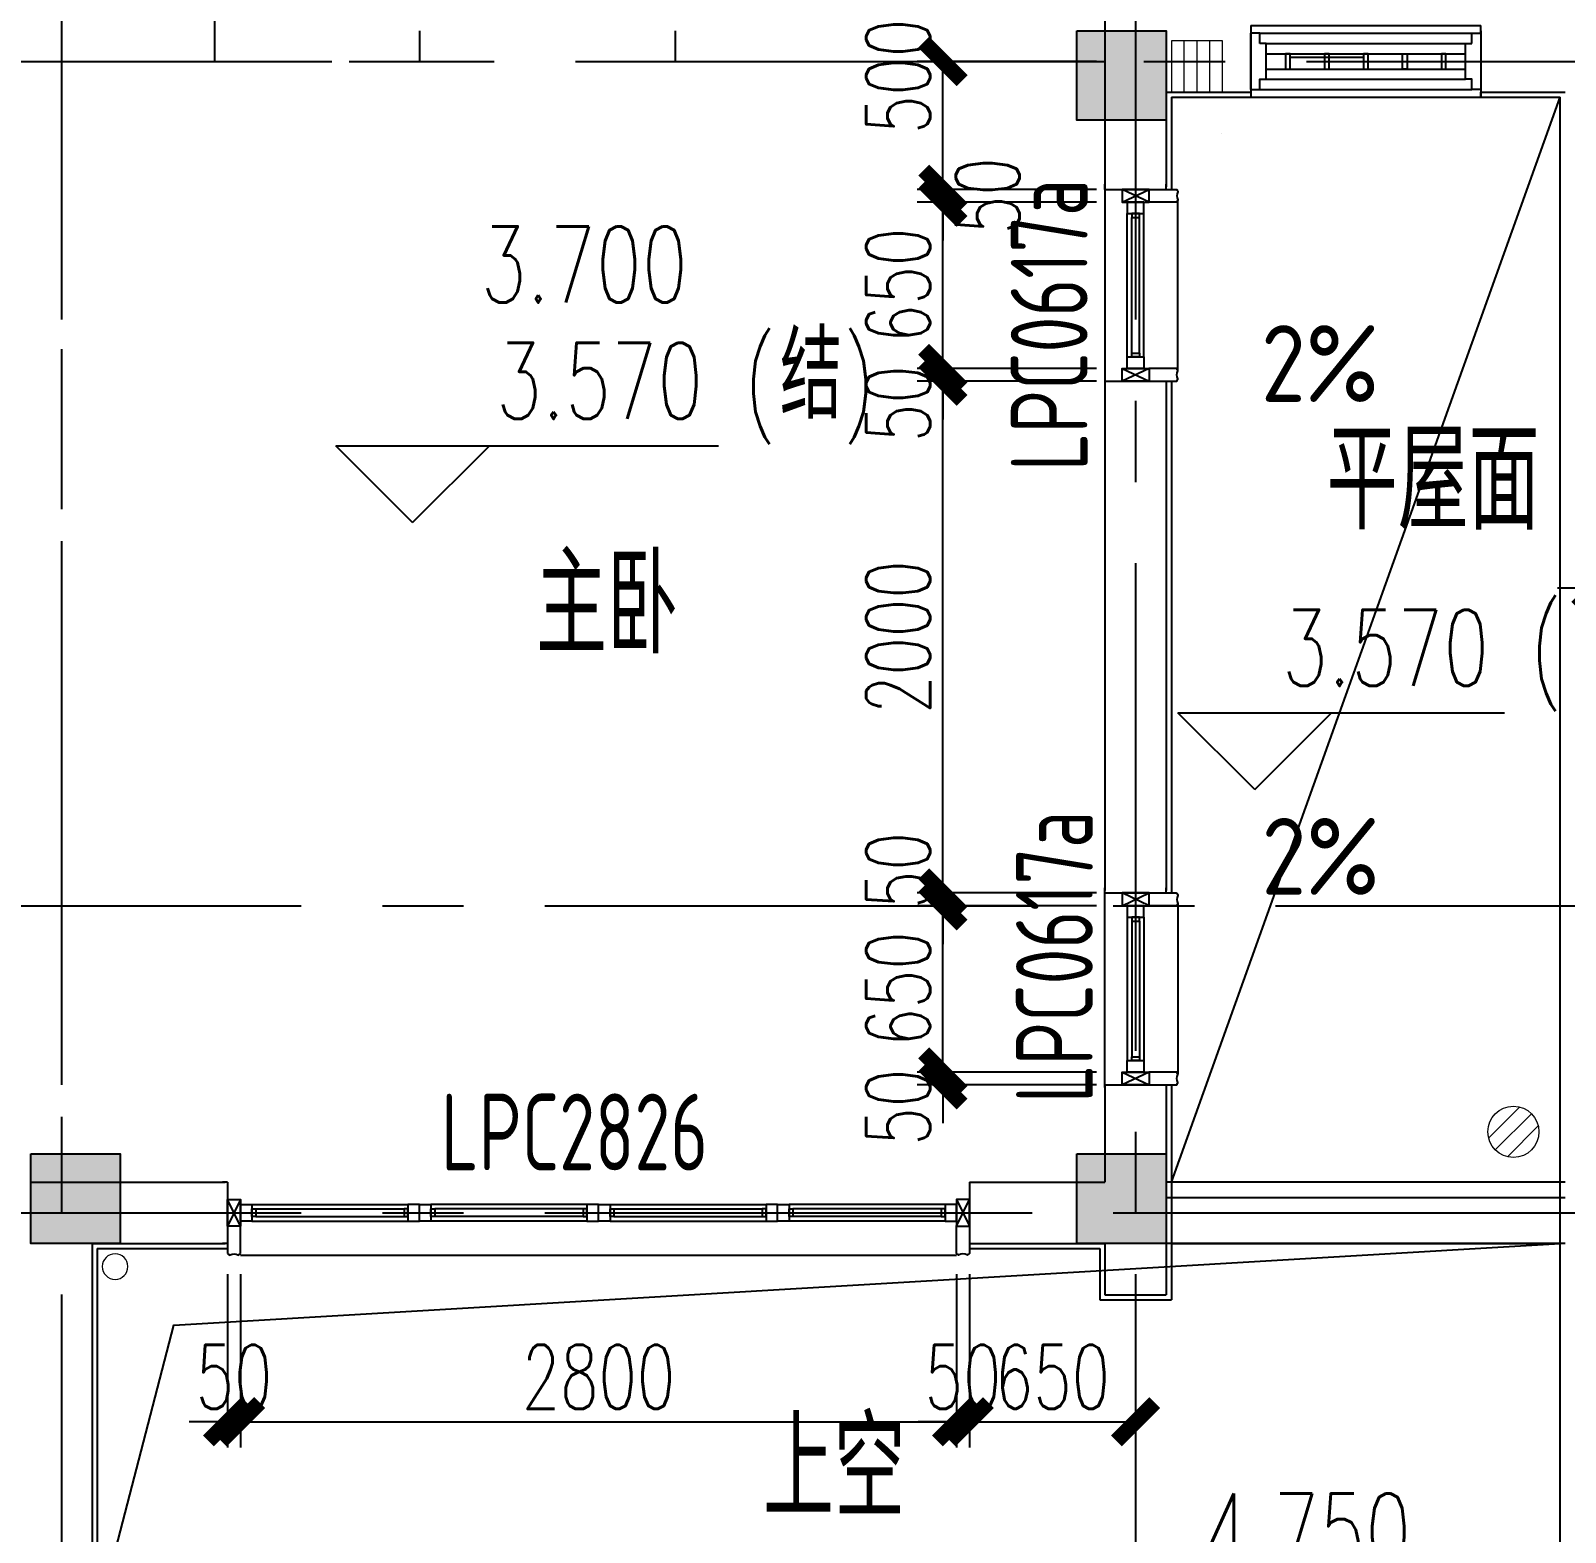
# Model space of a CAD drawing. Extents: x 296441 to 853063, y 459050 to 1117990.
# Drawn here: x 652378 to 658378, y 650121 to 655990 of the extents above; entities that cross this region are included whole.
import ezdxf

# ---------------------------------------------------------------- set-up
doc = ezdxf.new("R2010")
doc.units = 0
doc.header["$LTSCALE"] = 1000
for name, pattern in [('14-GRID$0$CENTER2', [28.575, 19.05, -3.175, 3.175, -3.175]), ('DZ-3-PLAN-FL01$0$DASHED2', [0.375, 0.25, -0.125]), ('E2-E3-FL02$0$E1-FL02$0$$5$CENTER2', [28.575, 19.05, -3.175, 3.175, -3.175])]:
    doc.linetypes.add(name, pattern=pattern)
for name, color, linetype in [('0-COL-H1', 170, 'Continuous'), ('14-GRID$0$G-GRID', 9, '14-GRID$0$CENTER2'), ('D-TEXT-FL01-mi$0$A-WIND-IDEN', 33, 'Continuous'), ('DIM_ELEV', 3, 'Continuous'), ('DIM_SYMB', 3, 'Continuous'), ('DZ-3-PLAN-FL01$0$A-WALL', 1, 'Continuous'), ('DZ-TEXT-FL01$0$A-ROOM-IDEN', 4, 'Continuous'), ('E-TEXT-BS01-MI-14$0$A-WIND-IDEN', 33, 'Continuous'), ('E1-BM01$0$A-HRAL', 5, 'Continuous'), ('E1-BM01$0$A-OVLK', 140, 'Continuous'), ('E1-FL02$0$A-OVLK', 140, 'Continuous'), ('E1-FL02$0$A-WALL-FNSH', 6, 'Continuous'), ('E2-E3-FL02$0$E1-FL02$0$A-FLOR', 23, 'Continuous'), ('E2-E3-FL02$0$E1-FL02$0$A-HOLE', 211, 'Continuous'), ('E2-E3-FL02$0$E1-FL02$0$A-OVLK', 140, 'Continuous'), ('E2-E3-FL02$0$E1-FL02$0$A-SECT-WIND', 155, 'Continuous'), ('E2-E3-FL02$0$E1-FL02$0$A-SECT-WOOD', 17, 'Continuous'), ('E2-E3-FL02$0$E1-FL02$0$A-WALL', 1, 'Continuous'), ('E2-E3-FL02$0$E1-FL02$0$A-WALL-FNSH', 6, 'Continuous'), ('E2-E3-FL02$0$E1-FL02$0$G-GRID', 9, 'E2-E3-FL02$0$E1-FL02$0$$5$CENTER2'), ('E2-E3-FL02$0$E1-FL02$0$G-XREF', 2, 'Continuous'), ('E2-E3-FL02$0$huachuang-900$0$A-ELEV-XTHIN', 5, 'Continuous'), ('E2-E3-FL02$0$huachuang-900$0$A-ELEV-XTHN-GRAY', 157, 'Continuous'), ('E2-E3-FL02$0$huachuang-900$0$A-SECT-STONE', 42, 'Continuous'), ('E2-E3-FL02$0$huachuang-900$0$A-WIND', 4, 'Continuous'), ('E2-E3-FL02$0$huachuang-900$0$CT-01-CE$0$A-ELEV-MEDM', 4, 'Continuous'), ('E2-E3-FL02$0$menchuangtao1$0$A-DETL-STONE', 42, 'Continuous'), ('E2-E3-FL02$0$menchuangtao1$0$A-WALL', 1, 'Continuous'), ('E2-E3-FL02$0$menchuangtao1$0$A_CUR_FRAME', 112, 'Continuous'), ('PUB_TEXT', 7, 'Continuous'), ('ZT1_Dim---标注---PM、LM、DY、JD', 252, 'Continuous')]:
    doc.layers.add(name, color=color, linetype=linetype)
doc.layers.add('E1-FL02$0$P-SEWG-EQPM', color=4, linetype='Continuous', lineweight=0)
doc.layers.add('E2-E3-FL02$0$E1-FL02$0$P-SEWG-EQPM', color=4, linetype='Continuous', lineweight=0)
doc.styles.add('_TCH_DIM', font='SIMPLEX', dxfattribs={"bigfont": 'GBCBIG'})
doc.styles.add('E1-FL02$0$hz', font='simplex', dxfattribs={"width": 0.7, "bigfont": 'hztxt'})
doc.styles.add('E2-E3-FL02$0$E1-FL02$0$hz', font='simplex', dxfattribs={"width": 0.7, "bigfont": 'hztxt'})
doc.styles.get("Standard").update_dxf_attribs({"font": 'gbenor.shx', "bigfont": 'gbcbig.shx'})
doc.styles.add('ZT-DIMSTYLE', font='ROMANS.shx', dxfattribs={"width": 0.7, "bigfont": 'CHINESE.shx'})
doc.dimstyles.new('ZT-DIM100', dxfattribs={"dimscale": 100, "dimtxt": 2.5, "dimasz": 1.5, "dimexe": 1, "dimexo": 1, "dimgap": 0.5, "dimtad": 1, "dimdec": 0, "dimdsep": 46, "dimtxsty": 'ZT-DIMSTYLE', "dimblk": 'ARCHTICK', "dimcen": 2.5, "dimclrd": 175, "dimclre": 175, "dimclrt": 7, "dimazin": 2, "dimtfac": 1, "dimtix": 1, "dimtmove": 2, "dimatfit": 3, "dimfxl": 0, "dimarcsym": 0})

# ---------------------------------------------------------------- blocks, each defined once
blk = doc.blocks.new('yyyyij')
at = {"layer": 'DIM_ELEV'}
for p, q in [((753866.4, 151321.1), (753566.4, 151621.1)), ((753566.4, 151621.1), (755062.4, 151621.1)), ((753866.4, 151321.1), (754166.4, 151621.1)), ((757158.5, 150277.6), (756858.5, 150577.6)), ((756858.5, 150577.6), (758135.5, 150577.6)), ((757158.5, 150277.6), (757458.5, 150577.6))]:
    blk.add_line(p, q, dxfattribs=at)
at = {"layer": 'DIM_SYMB'}
for points in [[(757336.4, 152174.4, 0, 0, 0), (757154.2, 152570.4, 80, 0, 0), (757028.7, 152842.9, 0, 0, 0)], [(757426.5, 149791.7, 0, 0, 0), (757723.5, 149348.7, 80, 0, 0), (757890.6, 149099.5, 0, 0, 0)]]:
    blk.add_lwpolyline(points, format="xyseb", dxfattribs=at)
at = {"layer": 'DZ-TEXT-FL01$0$A-ROOM-IDEN'}
for s, p in [('平屋面', (757439.6, 151293.7)), ('主卧', (754348.1, 150806.8)), ('上空', (755236.1, 147433.4))]:
    blk.add_text(s, height=385.82, dxfattribs=at).set_placement(p)
at = {"layer": 'E-TEXT-BS01-MI-14$0$A-WIND-IDEN', "color": 2, "width": 0.8}
for p in [(756505, 151523.3), (756525.5, 149053.3)]:
    blk.add_text('LPC0617a', height=300, rotation=90, dxfattribs=at).set_placement(p)
blk.add_text('LPC2826', height=300, dxfattribs=at).set_placement((753976.9, 148789))
at = {"layer": 'PUB_TEXT', "style": '_TCH_DIM', "width": 0.705882}
for s, p in [('3.700', (754132.4, 152181.1)), ('(', (755162.4, 151726.1)), (')', (755548.1, 151726.1)), ('3.570', (754192.4, 151726.1)), ('(', (758235.5, 150682.6)), ('3.570', (757265.5, 150682.6)), ('4.750', (756960.6, 147228.4))]:
    blk.add_text(s, height=297.5, dxfattribs=at).set_placement(p)
at = {"layer": 'PUB_TEXT', "style": '_TCH_DIM'}
blk.add_text('结', height=337.6, dxfattribs=at).set_placement((755302.4, 151726.1))
at = {"layer": 'PUB_TEXT'}
for p in [(757183.4, 151792.6), (757185.7, 149866.5)]:
    blk.add_text('2%', height=300, dxfattribs=at).set_placement(p)
blk = doc.blocks.new('EWRV')
at = {"layer": 'E1-FL02$0$A-WALL-FNSH'}
blk.add_line((1752641.8, 615153.7), (1752641.8, 624753.7), dxfattribs=at)
blk = doc.blocks.new('E2-E3-FL02$0$huachuang-900')
at = {"layer": 'E2-E3-FL02$0$huachuang-900$0$A-ELEV-XTHIN'}
for p, q in [((-110, 865), (-110, 35)), ((110, 865), (110, 35)), ((-70, 840), (-70, 60)), ((70, 840), (70, 60))]:
    blk.add_line(p, q, dxfattribs=at)
at = {"layer": 'E2-E3-FL02$0$huachuang-900$0$A-ELEV-XTHN-GRAY'}
blk.add_line((15.1, 459), (15.1, 745.5), dxfattribs=at)
at = {"layer": 'E2-E3-FL02$0$huachuang-900$0$A-SECT-STONE'}
blk.add_line((-110, 900), (110, 900), dxfattribs=at)
for points in [[(70, 865), (110, 865), (110, 900), (-110, 900), (-110, 865), (-70, 865), (-70, 840), (-30, 840), (-30, 840), (-5.8, 840), (5, 840), (5.8, 840), (30, 840), (30, 840), (70, 840)], [(30, 763.5), (-30, 763.5), (-30, 763.5), (-30, 745.5), (-30, 745.5), (30, 745.5)], [(30, 611.2), (-30, 611.2), (-30, 611.2), (-30, 593.2), (-30, 593.2), (30, 593.2)], [(30, 459), (-30, 459), (-30, 459), (-30, 441), (-30, 441), (30, 441)], [(30, 288.8), (-30, 288.8), (-30, 288.8), (-30, 306.8), (-30, 306.8), (30, 306.8)], [(30, 154.5), (-30, 154.5), (-30, 154.5), (-30, 136.5), (-30, 136.5), (30, 136.5)], [(70, 35), (110, 35), (110, 0), (-110, 0), (-110, 35), (-70, 35), (-70, 60), (-30, 60), (-30, 60), (-5.8, 60), (5.8, 60), (5.8, 60), (30, 60), (30, 60), (70, 60)]]:
    blk.add_lwpolyline(points, close=True, dxfattribs=at)
at = {"layer": 'E2-E3-FL02$0$huachuang-900$0$A-WIND'}
for p, q in [((-30, 840), (-30, 60)), ((30, 840), (30, 60))]:
    blk.add_line(p, q, dxfattribs=at)
at = {"layer": 'E2-E3-FL02$0$huachuang-900$0$CT-01-CE$0$A-ELEV-MEDM'}
for p, q in [((-140, 900), (-140, 0)), ((-110, 900), (-140, 900)), ((140, 900), (110, 900)), ((140, 900), (140, 0)), ((-110, 0), (-140, 0)), ((110, 0), (140, 0))]:
    blk.add_line(p, q, dxfattribs=at)
blk = doc.blocks.new('E2-E3-FL02$0$menchuangtao1')
at = {"layer": 'E2-E3-FL02$0$menchuangtao1$0$A-DETL-STONE'}
blk.add_lwpolyline([(-10, -52.5), (-10, -159.2, -0.471625), (-15, -162.1, -0.528396), (-19.5, -164.7, 0.241692), (-50.5, -164.7, -0.528396), (-55, -162.1, -0.471625), (-60, -159.2), (-60, -52.5)], format="xyb", close=True, dxfattribs=at)
at = {"layer": 'E2-E3-FL02$0$menchuangtao1$0$A-WALL'}
for p, q in [((-10, 120), (-10, -120)), ((-10, 120), (10, 120)), ((-10, -120), (10, -120))]:
    blk.add_line(p, q, dxfattribs=at)
at = {"layer": 'E2-E3-FL02$0$menchuangtao1$0$A_CUR_FRAME'}
for p, q in [((-60, -52.5), (-10, 52.5)), ((-60, 52.5), (-10, -52.5))]:
    blk.add_line(p, q, dxfattribs=at)
blk.add_lwpolyline([(-10, -52.5), (-10, 52.5), (-60, 52.5), (-60, -52.5)], close=True, dxfattribs=at)
blk = doc.blocks.new('*U157')
at = {"layer": 'E2-E3-FL02$0$E1-FL02$0$A-SECT-WIND'}
for p, q in [((45, 32.5), (655, 32.5)), ((60, 15), (640, 15)), ((45, -32.5), (655, -32.5)), ((60, -15), (640, -15))]:
    blk.add_line(p, q, dxfattribs=at)
at = {"layer": 'E2-E3-FL02$0$E1-FL02$0$A-SECT-WOOD'}
for points in [[(0, 32.5), (45, 32.5), (45, -32.5), (0, -32.5)], [(60, 15), (60, -15), (45, -15), (45, 15)], [(640, 15), (640, -15), (655, -15), (655, 15)], [(700, 32.5), (655, 32.5), (655, -32.5), (700, -32.5)]]:
    blk.add_lwpolyline(points, close=True, dxfattribs=at)
blk = doc.blocks.new('*U155')
at = {"layer": 'E2-E3-FL02$0$E1-FL02$0$A-SECT-WIND'}
for p, q in [((45, 32.5), (605, 32.5)), ((60, 15), (590, 15)), ((45, -32.5), (605, -32.5)), ((60, -15), (590, -15))]:
    blk.add_line(p, q, dxfattribs=at)
at = {"layer": 'E2-E3-FL02$0$E1-FL02$0$A-SECT-WOOD'}
for points in [[(0, 32.5), (45, 32.5), (45, -32.5), (0, -32.5)], [(60, 15), (60, -15), (45, -15), (45, 15)], [(590, 15), (590, -15), (605, -15), (605, 15)], [(650, 32.5), (605, 32.5), (605, -32.5), (650, -32.5)]]:
    blk.add_lwpolyline(points, close=True, dxfattribs=at)
blk = doc.blocks.new('E2-E3-FL02$0$E1-FL02$0$$PS002_0')
at = {"color": 0}
for p, q in [((-0.25, -0.5), (-0.25, 0.5)), ((0, -0.5), (0, 0.5)), ((0.25, -0.5), (0.25, 0.5))]:
    blk.add_line(p, q, dxfattribs=at)
blk.add_lwpolyline([(-0.5, -0.5), (0.5, -0.5), (0.5, 0.5), (-0.5, 0.5)], close=True, dxfattribs=at)
at = {"color": 0, "style": 'E2-E3-FL02$0$E1-FL02$0$hz', "width": 0.7, "flags": 1}
for tag, p in [('UNIT', (0, 0)), ('SPEC', (0, -0.002)), ('WHAT', (0, -0.003))]:
    blk.add_attdef(tag, p, '', height=0.001, dxfattribs=at)
blk = doc.blocks.new('E1-FL02$0$$PS001_0')
for p, q in [((-0.485, -0.123), (0.123, 0.485)), ((-0.354, -0.354), (0.354, 0.354)), ((-0.118, -0.486), (0.486, 0.118))]:
    blk.add_line(p, q)
blk.add_circle((0, 0), 0.5)
at = {"style": 'E1-FL02$0$hz', "width": 0.7, "flags": 1}
for tag, p in [('UNIT', (0, 0)), ('SPEC', (0, -0.002)), ('WHAT', (0, -0.003))]:
    blk.add_attdef(tag, p, '', height=0.001, dxfattribs=at)
blk = doc.blocks.new('FF12')
at = {"layer": 'DIM_SYMB', "color": 8}
blk.add_lwpolyline([(665506.2, 98345.5), (663986.2, 102585.5)], dxfattribs=at)
at = {"layer": 'DZ-3-PLAN-FL01$0$A-WALL', "color": 33, "linetype": 'DZ-3-PLAN-FL01$0$DASHED2'}
for p, q in [((667446.2, 102845.5), (667446.2, 102725.5)), ((668446.2, 102845.5), (668446.2, 102725.5)), ((667446.2, 102725.5), (665766.2, 102725.5)), ((669846.2, 102725.5), (668446.2, 102725.5)), ((669846.2, 102725.5), (669846.2, 98345.5))]:
    blk.add_line(p, q, dxfattribs=at)
at = {"layer": 'E1-BM01$0$A-HRAL'}
for points in [[(665526.2, 98285.5), (663966.2, 98285.5)], [(665526.2, 98225.5), (663966.2, 98225.5)]]:
    blk.add_lwpolyline(points, dxfattribs=at)
at = {"layer": 'E1-BM01$0$A-OVLK'}
for points in [[(663966.2, 98345.5), (665526.2, 98345.5)], [(663966.2, 98105.5), (665526.2, 98105.5)]]:
    blk.add_lwpolyline(points, dxfattribs=at)
at = {"layer": 'E1-FL02$0$A-OVLK'}
blk.add_line((665506.2, 98105.5), (663986.2, 98105.5), dxfattribs=at)
at = {"layer": 'E2-E3-FL02$0$E1-FL02$0$A-FLOR'}
blk.add_line((669146.2, 98060.5), (666346.2, 98060.5), dxfattribs=at)
at = {"layer": 'E2-E3-FL02$0$E1-FL02$0$A-HOLE'}
blk.add_lwpolyline([(669706.2, 96630.5), (669406.2, 97786.5), (663986.2, 98105.5)], dxfattribs=at)
at = {"layer": 'E2-E3-FL02$0$E1-FL02$0$A-OVLK'}
for p, q in [((665481.2, 101517.4), (665481.2, 102183.6)), ((665766.2, 102235.5), (665766.2, 101465.5)), ((665766.2, 98715.5), (665766.2, 99485.5)), ((665481.2, 99433.6), (665481.2, 98767.4)), ((665506.2, 98105.5), (663986.2, 98105.5))]:
    blk.add_line(p, q, dxfattribs=at)
at = {"layer": 'E2-E3-FL02$0$E1-FL02$0$A-WALL'}
for p, q in [((665766.2, 103465.5), (665766.2, 102235.5)), ((665766.2, 103235.5), (665766.2, 102235.5)), ((664296.2, 102845.5), (664296.2, 102605.5)), ((665196.2, 102845.5), (665196.2, 102605.5)), ((664296.2, 102605.5), (663966.2, 102605.5)), ((665526.2, 102605.5), (665196.2, 102605.5)), ((665526.2, 102605.5), (665526.2, 102235.5)), ((665526.2, 101465.5), (665526.2, 99485.5)), ((665766.2, 101465.5), (665766.2, 99485.5)), ((665526.2, 98715.5), (665526.2, 97905.5)), ((665766.2, 98715.5), (665766.2, 98345.5)), ((666286.2, 98345.5), (665766.2, 98345.5)), ((669966.2, 98345.5), (669206.2, 98345.5)), ((665766.2, 98105.5), (665766.2, 97905.5)), ((666286.2, 98105.5), (665766.2, 98105.5)), ((669726.2, 98105.5), (669206.2, 98105.5)), ((669726.2, 98105.5), (669726.2, 95105.5)), ((665766.2, 97905.5), (665526.2, 97905.5))]:
    blk.add_line(p, q, dxfattribs=at)
at = {"layer": 'E2-E3-FL02$0$E1-FL02$0$A-WALL-FNSH'}
for p, q in [((664296.2, 102585.5), (664296.2, 102605.5)), ((665196.2, 102605.5), (665196.2, 102585.5)), ((664296.2, 102585.5), (663986.2, 102585.5)), ((665506.2, 102585.5), (665196.2, 102585.5)), ((665506.2, 102585.5), (665506.2, 102225.5)), ((665506.2, 101475.5), (665506.2, 99475.5)), ((665506.2, 98725.5), (665506.2, 97885.5)), ((665786.2, 98085.5), (665786.2, 97885.5)), ((666296.2, 98085.5), (665786.2, 98085.5)), ((669706.2, 98085.5), (669196.2, 98085.5)), ((669706.2, 98085.5), (669706.2, 95085.5)), ((665786.2, 97885.5), (665506.2, 97885.5))]:
    blk.add_line(p, q, dxfattribs=at)
at = {"layer": 'E2-E3-FL02$0$E1-FL02$0$G-GRID'}
blk.add_line((669246.2, 102725.5), (669246.2, 106925.5), dxfattribs=at)
at = {"layer": 'E2-E3-FL02$0$E1-FL02$0$P-SEWG-EQPM'}
blk.add_circle((669636.2, 98015.5), 50, dxfattribs=at)
at = {"rotation": 270}
blk.add_blockref('*U155', (665646.2, 99425.5), dxfattribs=at)
for p in [(666346.2, 98225.5), (667746.2, 98225.5)]:
    blk.add_blockref('*U157', p)
at = {"extrusion": (0, 0, -1), "zscale": -1}
for p in [(-667746.2, 98225.5), (-669146.2, 98225.5)]:
    blk.add_blockref('*U157', p, dxfattribs=at)
at = {"layer": 'E1-FL02$0$P-SEWG-EQPM', "xscale": -200, "yscale": 200, "zscale": 200}
blk.add_blockref('E1-FL02$0$$PS001_0', (664169.2, 98542.1), dxfattribs=at)
at = {"layer": 'E2-E3-FL02$0$E1-FL02$0$G-XREF', "extrusion": (0, 0, -1), "zscale": -1, "rotation": 90}
for name, p in [('E2-E3-FL02$0$huachuang-900', (-664296.2, 102725.5)), ('E2-E3-FL02$0$menchuangtao1', (-665646.2, 102235.5)), ('*U155', (-665646.2, 101525.5)), ('E2-E3-FL02$0$menchuangtao1', (-665646.2, 99485.5))]:
    blk.add_blockref(name, p, dxfattribs=at)
at = {"layer": 'E2-E3-FL02$0$E1-FL02$0$G-XREF', "rotation": 270}
for p in [(665646.2, 101465.5), (665646.2, 98715.5)]:
    blk.add_blockref('E2-E3-FL02$0$menchuangtao1', p, dxfattribs=at)
at = {"layer": 'E2-E3-FL02$0$E1-FL02$0$G-XREF', "extrusion": (0, 0, -1), "zscale": -1}
blk.add_blockref('E2-E3-FL02$0$menchuangtao1', (-666286.2, 98225.5), dxfattribs=at)
at = {"layer": 'E2-E3-FL02$0$E1-FL02$0$G-XREF'}
blk.add_blockref('E2-E3-FL02$0$menchuangtao1', (669206.2, 98225.5), dxfattribs=at)
at = {"layer": 'E2-E3-FL02$0$E1-FL02$0$P-SEWG-EQPM', "extrusion": (0, 0, -1), "xscale": 200, "yscale": 200, "zscale": -200}
blk.add_blockref('E2-E3-FL02$0$E1-FL02$0$$PS002_0', (-665406.2, 102705.5), dxfattribs=at)
blk = doc.blocks.new('_ArchTick')
at = {"color": 0, "linetype": 'ByBlock', "const_width": 0.4}
blk.add_lwpolyline([(-0.5, -0.5), (0.5, 0.5)], dxfattribs=at)
blk = doc.blocks.new('*D1078')
at = {"layer": 'Defpoints', "color": 0, "ltscale": 1000, "transparency": 16777216}
for p in [(656048.5, 651229.5), (656698.5, 651229.5), (656698.5, 650552.9)]:
    blk.add_point(p, dxfattribs=at)
at = {"layer": 'ZT1_Dim---标注---PM、LM、DY、JD', "color": 175, "linetype": 'ByBlock', "lineweight": -2, "ltscale": 1000, "transparency": 16777216}
for p, q in [((656048.5, 651129.5), (656048.5, 650452.9)), ((656698.5, 651129.5), (656698.5, 650452.9)), ((656048.5, 650552.9), (656698.5, 650552.9))]:
    blk.add_line(p, q, dxfattribs=at)
at = {"layer": 'ZT1_Dim---标注---PM、LM、DY、JD', "color": 175, "lineweight": -2, "ltscale": 1000, "transparency": 16777216, "xscale": 150, "yscale": 150, "zscale": 150, "rotation": 180}
blk.add_blockref('_ArchTick', (656048.5, 650552.9), dxfattribs=at)
at = {"layer": 'ZT1_Dim---标注---PM、LM、DY、JD', "color": 175, "lineweight": -2, "ltscale": 1000, "transparency": 16777216, "xscale": 150, "yscale": 150, "zscale": 150}
blk.add_blockref('_ArchTick', (656698.5, 650552.9), dxfattribs=at)
at = {"layer": 'ZT1_Dim---标注---PM、LM、DY、JD', "color": 7, "ltscale": 1000, "transparency": 16777216, "insert": (656373.5, 650727.9), "char_height": 250, "attachment_point": 5, "style": 'ZT-DIMSTYLE'}
blk.add_mtext('650', dxfattribs=at)
blk = doc.blocks.new('*D1079')
at = {"layer": 'Defpoints', "color": 0, "ltscale": 1000, "transparency": 16777216}
for p in [(655998.5, 651229.5), (656048.5, 651229.5), (656048.5, 650552.9)]:
    blk.add_point(p, dxfattribs=at)
at = {"layer": 'ZT1_Dim---标注---PM、LM、DY、JD', "color": 175, "linetype": 'ByBlock', "lineweight": -2, "ltscale": 1000, "transparency": 16777216}
for p, q in [((655998.5, 651129.5), (655998.5, 650452.9)), ((656048.5, 651129.5), (656048.5, 650452.9)), ((655998.5, 650552.9), (655848.5, 650552.9)), ((655998.5, 650552.9), (656048.5, 650552.9)), ((656048.5, 650552.9), (656198.5, 650552.9))]:
    blk.add_line(p, q, dxfattribs=at)
at = {"layer": 'ZT1_Dim---标注---PM、LM、DY、JD', "color": 175, "lineweight": -2, "ltscale": 1000, "transparency": 16777216, "xscale": 150, "yscale": 150, "zscale": 150}
blk.add_blockref('_ArchTick', (655998.5, 650552.9), dxfattribs=at)
at = {"layer": 'ZT1_Dim---标注---PM、LM、DY、JD', "color": 175, "lineweight": -2, "ltscale": 1000, "transparency": 16777216, "xscale": 150, "yscale": 150, "zscale": 150, "rotation": 180}
blk.add_blockref('_ArchTick', (656048.5, 650552.9), dxfattribs=at)
at = {"layer": 'ZT1_Dim---标注---PM、LM、DY、JD', "color": 7, "ltscale": 1000, "transparency": 16777216, "insert": (656023.5, 650727.9), "char_height": 250, "attachment_point": 5, "style": 'ZT-DIMSTYLE'}
blk.add_mtext('50', dxfattribs=at)
blk = doc.blocks.new('*D1076')
at = {"layer": 'Defpoints', "color": 0, "ltscale": 1000, "transparency": 16777216}
for p in [(653198.5, 651229.5), (655998.5, 651229.5), (655998.5, 650552.9)]:
    blk.add_point(p, dxfattribs=at)
at = {"layer": 'ZT1_Dim---标注---PM、LM、DY、JD', "color": 175, "linetype": 'ByBlock', "lineweight": -2, "ltscale": 1000, "transparency": 16777216}
for p, q in [((653198.5, 651129.5), (653198.5, 650452.9)), ((655998.5, 651129.5), (655998.5, 650452.9)), ((653198.5, 650552.9), (655998.5, 650552.9))]:
    blk.add_line(p, q, dxfattribs=at)
at = {"layer": 'ZT1_Dim---标注---PM、LM、DY、JD', "color": 175, "lineweight": -2, "ltscale": 1000, "transparency": 16777216, "xscale": 150, "yscale": 150, "zscale": 150, "rotation": 180}
blk.add_blockref('_ArchTick', (653198.5, 650552.9), dxfattribs=at)
at = {"layer": 'ZT1_Dim---标注---PM、LM、DY、JD', "color": 175, "lineweight": -2, "ltscale": 1000, "transparency": 16777216, "xscale": 150, "yscale": 150, "zscale": 150}
blk.add_blockref('_ArchTick', (655998.5, 650552.9), dxfattribs=at)
at = {"layer": 'ZT1_Dim---标注---PM、LM、DY、JD', "color": 7, "ltscale": 1000, "transparency": 16777216, "insert": (654598.5, 650727.9), "char_height": 250, "attachment_point": 5, "style": 'ZT-DIMSTYLE'}
blk.add_mtext('2800', dxfattribs=at)
blk = doc.blocks.new('*D1077')
at = {"layer": 'Defpoints', "color": 0, "ltscale": 1000, "transparency": 16777216}
for p in [(653148.5, 651229.5), (653198.5, 651229.5), (653198.5, 650552.9)]:
    blk.add_point(p, dxfattribs=at)
at = {"layer": 'ZT1_Dim---标注---PM、LM、DY、JD', "color": 175, "linetype": 'ByBlock', "lineweight": -2, "ltscale": 1000, "transparency": 16777216}
for p, q in [((653148.5, 651129.5), (653148.5, 650452.9)), ((653198.5, 651129.5), (653198.5, 650452.9)), ((653148.5, 650552.9), (652998.5, 650552.9)), ((653148.5, 650552.9), (653198.5, 650552.9)), ((653198.5, 650552.9), (653348.5, 650552.9))]:
    blk.add_line(p, q, dxfattribs=at)
at = {"layer": 'ZT1_Dim---标注---PM、LM、DY、JD', "color": 175, "lineweight": -2, "ltscale": 1000, "transparency": 16777216, "xscale": 150, "yscale": 150, "zscale": 150}
blk.add_blockref('_ArchTick', (653148.5, 650552.9), dxfattribs=at)
at = {"layer": 'ZT1_Dim---标注---PM、LM、DY、JD', "color": 175, "lineweight": -2, "ltscale": 1000, "transparency": 16777216, "xscale": 150, "yscale": 150, "zscale": 150, "rotation": 180}
blk.add_blockref('_ArchTick', (653198.5, 650552.9), dxfattribs=at)
at = {"layer": 'ZT1_Dim---标注---PM、LM、DY、JD', "color": 7, "ltscale": 1000, "transparency": 16777216, "insert": (653173.5, 650727.9), "char_height": 250, "attachment_point": 5, "style": 'ZT-DIMSTYLE'}
blk.add_mtext('50', dxfattribs=at)
blk = doc.blocks.new('*D1099')
at = {"layer": 'Defpoints', "color": 0, "ltscale": 1000, "transparency": 16777216}
for p in [(655945, 655869.5), (656646, 655869.5), (656646, 655369.5)]:
    blk.add_point(p, dxfattribs=at)
at = {"layer": 'ZT1_Dim---标注---PM、LM、DY、JD', "color": 175, "linetype": 'ByBlock', "lineweight": -2, "ltscale": 1000, "transparency": 16777216}
for p, q in [((656546, 655869.5), (655845, 655869.5)), ((655945, 655369.5), (655945, 655869.5)), ((656546, 655369.5), (655845, 655369.5))]:
    blk.add_line(p, q, dxfattribs=at)
at = {"layer": 'ZT1_Dim---标注---PM、LM、DY、JD', "color": 175, "lineweight": -2, "ltscale": 1000, "transparency": 16777216, "xscale": 150, "yscale": 150, "zscale": 150}
for p, rotation in [((655945, 655869.5), 90), ((655945, 655369.5), 270)]:
    blk.add_blockref('_ArchTick', p, dxfattribs=dict(at, rotation=rotation))
at = {"layer": 'ZT1_Dim---标注---PM、LM、DY、JD', "color": 7, "ltscale": 1000, "transparency": 16777216, "insert": (655770, 655811.1), "char_height": 250, "attachment_point": 5, "rotation": 90, "style": 'ZT-DIMSTYLE'}
blk.add_mtext('500', dxfattribs=at)
blk = doc.blocks.new('*D1100')
at = {"layer": 'Defpoints', "color": 0, "ltscale": 1000, "transparency": 16777216}
for p in [(655945, 655369.5), (656646, 655369.5), (656646, 655319.5)]:
    blk.add_point(p, dxfattribs=at)
at = {"layer": 'ZT1_Dim---标注---PM、LM、DY、JD', "color": 175, "linetype": 'ByBlock', "lineweight": -2, "ltscale": 1000, "transparency": 16777216}
for p, q in [((655945, 655369.5), (655945, 655519.5)), ((656546, 655369.5), (655845, 655369.5)), ((655945, 655319.5), (655945, 655369.5)), ((656546, 655319.5), (655845, 655319.5)), ((655945, 655319.5), (655945, 655169.5))]:
    blk.add_line(p, q, dxfattribs=at)
at = {"layer": 'ZT1_Dim---标注---PM、LM、DY、JD', "color": 175, "lineweight": -2, "ltscale": 1000, "transparency": 16777216, "xscale": 150, "yscale": 150, "zscale": 150}
for p, rotation in [((655945, 655369.5), 270), ((655945, 655319.5), 90)]:
    blk.add_blockref('_ArchTick', p, dxfattribs=dict(at, rotation=rotation))
at = {"layer": 'ZT1_Dim---标注---PM、LM、DY、JD', "color": 7, "ltscale": 1000, "transparency": 16777216, "insert": (656120, 655344.5), "char_height": 250, "attachment_point": 5, "rotation": 90, "style": 'ZT-DIMSTYLE'}
blk.add_mtext('50', dxfattribs=at)
blk = doc.blocks.new('*D1101')
at = {"layer": 'Defpoints', "color": 0, "ltscale": 1000, "transparency": 16777216}
for p in [(655945, 655319.5), (656646, 655319.5), (656646, 654669.5)]:
    blk.add_point(p, dxfattribs=at)
at = {"layer": 'ZT1_Dim---标注---PM、LM、DY、JD', "color": 175, "linetype": 'ByBlock', "lineweight": -2, "ltscale": 1000, "transparency": 16777216}
for p, q in [((656546, 655319.5), (655845, 655319.5)), ((655945, 654669.5), (655945, 655319.5)), ((656546, 654669.5), (655845, 654669.5))]:
    blk.add_line(p, q, dxfattribs=at)
at = {"layer": 'ZT1_Dim---标注---PM、LM、DY、JD', "color": 175, "lineweight": -2, "ltscale": 1000, "transparency": 16777216, "xscale": 150, "yscale": 150, "zscale": 150}
for p, rotation in [((655945, 655319.5), 90), ((655945, 654669.5), 270)]:
    blk.add_blockref('_ArchTick', p, dxfattribs=dict(at, rotation=rotation))
at = {"layer": 'ZT1_Dim---标注---PM、LM、DY、JD', "color": 7, "ltscale": 1000, "transparency": 16777216, "insert": (655770, 654994.5), "char_height": 250, "attachment_point": 5, "rotation": 90, "style": 'ZT-DIMSTYLE'}
blk.add_mtext('650', dxfattribs=at)
blk = doc.blocks.new('*D1102')
at = {"layer": 'Defpoints', "color": 0, "ltscale": 1000, "transparency": 16777216}
for p in [(655945, 654669.5), (656646, 654669.5), (656646, 654619.5)]:
    blk.add_point(p, dxfattribs=at)
at = {"layer": 'ZT1_Dim---标注---PM、LM、DY、JD', "color": 175, "linetype": 'ByBlock', "lineweight": -2, "ltscale": 1000, "transparency": 16777216}
for p, q in [((655945, 654669.5), (655945, 654819.5)), ((656546, 654669.5), (655845, 654669.5)), ((655945, 654619.5), (655945, 654669.5)), ((656546, 654619.5), (655845, 654619.5)), ((655945, 654619.5), (655945, 654469.5))]:
    blk.add_line(p, q, dxfattribs=at)
at = {"layer": 'ZT1_Dim---标注---PM、LM、DY、JD', "color": 175, "lineweight": -2, "ltscale": 1000, "transparency": 16777216, "xscale": 150, "yscale": 150, "zscale": 150}
for p, rotation in [((655945, 654669.5), 270), ((655945, 654619.5), 90)]:
    blk.add_blockref('_ArchTick', p, dxfattribs=dict(at, rotation=rotation))
at = {"layer": 'ZT1_Dim---标注---PM、LM、DY、JD', "color": 7, "ltscale": 1000, "transparency": 16777216, "insert": (655770, 654532), "char_height": 250, "attachment_point": 5, "rotation": 90, "style": 'ZT-DIMSTYLE'}
blk.add_mtext('50', dxfattribs=at)
blk = doc.blocks.new('*D1103')
at = {"layer": 'Defpoints', "color": 0, "ltscale": 1000, "transparency": 16777216}
for p in [(655945, 654619.5), (656646, 654619.5), (656646, 652619.5)]:
    blk.add_point(p, dxfattribs=at)
at = {"layer": 'ZT1_Dim---标注---PM、LM、DY、JD', "color": 175, "linetype": 'ByBlock', "lineweight": -2, "ltscale": 1000, "transparency": 16777216}
for p, q in [((656546, 654619.5), (655845, 654619.5)), ((655945, 652619.5), (655945, 654619.5)), ((656546, 652619.5), (655845, 652619.5))]:
    blk.add_line(p, q, dxfattribs=at)
at = {"layer": 'ZT1_Dim---标注---PM、LM、DY、JD', "color": 175, "lineweight": -2, "ltscale": 1000, "transparency": 16777216, "xscale": 150, "yscale": 150, "zscale": 150}
for p, rotation in [((655945, 654619.5), 90), ((655945, 652619.5), 270)]:
    blk.add_blockref('_ArchTick', p, dxfattribs=dict(at, rotation=rotation))
at = {"layer": 'ZT1_Dim---标注---PM、LM、DY、JD', "color": 7, "ltscale": 1000, "transparency": 16777216, "insert": (655770, 653619.5), "char_height": 250, "attachment_point": 5, "rotation": 90, "style": 'ZT-DIMSTYLE'}
blk.add_mtext('2000', dxfattribs=at)
blk = doc.blocks.new('*D1104')
at = {"layer": 'Defpoints', "color": 0, "ltscale": 1000, "transparency": 16777216}
for p in [(655945, 652619.5), (656646, 652619.5), (656646, 652569.5)]:
    blk.add_point(p, dxfattribs=at)
at = {"layer": 'ZT1_Dim---标注---PM、LM、DY、JD', "color": 175, "linetype": 'ByBlock', "lineweight": -2, "ltscale": 1000, "transparency": 16777216}
for p, q in [((655945, 652619.5), (655945, 652769.5)), ((656546, 652619.5), (655845, 652619.5)), ((656546, 652569.5), (655845, 652569.5)), ((655945, 652569.5), (655945, 652619.5)), ((655945, 652569.5), (655945, 652419.5))]:
    blk.add_line(p, q, dxfattribs=at)
at = {"layer": 'ZT1_Dim---标注---PM、LM、DY、JD', "color": 175, "lineweight": -2, "ltscale": 1000, "transparency": 16777216, "xscale": 150, "yscale": 150, "zscale": 150}
for p, rotation in [((655945, 652619.5), 270), ((655945, 652569.5), 90)]:
    blk.add_blockref('_ArchTick', p, dxfattribs=dict(at, rotation=rotation))
at = {"layer": 'ZT1_Dim---标注---PM、LM、DY、JD', "color": 7, "ltscale": 1000, "transparency": 16777216, "insert": (655770, 652707), "char_height": 250, "attachment_point": 5, "rotation": 90, "style": 'ZT-DIMSTYLE'}
blk.add_mtext('50', dxfattribs=at)
blk = doc.blocks.new('*D1105')
at = {"layer": 'Defpoints', "color": 0, "ltscale": 1000, "transparency": 16777216}
for p in [(655945, 652569.5), (656646, 652569.5), (656646, 651919.5)]:
    blk.add_point(p, dxfattribs=at)
at = {"layer": 'ZT1_Dim---标注---PM、LM、DY、JD', "color": 175, "linetype": 'ByBlock', "lineweight": -2, "ltscale": 1000, "transparency": 16777216}
for p, q in [((656546, 652569.5), (655845, 652569.5)), ((655945, 651919.5), (655945, 652569.5)), ((656546, 651919.5), (655845, 651919.5))]:
    blk.add_line(p, q, dxfattribs=at)
at = {"layer": 'ZT1_Dim---标注---PM、LM、DY、JD', "color": 175, "lineweight": -2, "ltscale": 1000, "transparency": 16777216, "xscale": 150, "yscale": 150, "zscale": 150}
for p, rotation in [((655945, 652569.5), 90), ((655945, 651919.5), 270)]:
    blk.add_blockref('_ArchTick', p, dxfattribs=dict(at, rotation=rotation))
at = {"layer": 'ZT1_Dim---标注---PM、LM、DY、JD', "color": 7, "ltscale": 1000, "transparency": 16777216, "insert": (655770, 652244.5), "char_height": 250, "attachment_point": 5, "rotation": 90, "style": 'ZT-DIMSTYLE'}
blk.add_mtext('650', dxfattribs=at)
blk = doc.blocks.new('*D1106')
at = {"layer": 'Defpoints', "color": 0, "ltscale": 1000, "transparency": 16777216}
for p in [(655945, 651919.5), (656646, 651919.5), (656646, 651869.5)]:
    blk.add_point(p, dxfattribs=at)
at = {"layer": 'ZT1_Dim---标注---PM、LM、DY、JD', "color": 175, "linetype": 'ByBlock', "lineweight": -2, "ltscale": 1000, "transparency": 16777216}
for p, q in [((655945, 651919.5), (655945, 652069.5)), ((656546, 651919.5), (655845, 651919.5)), ((655945, 651869.5), (655945, 651919.5)), ((656546, 651869.5), (655845, 651869.5)), ((655945, 651869.5), (655945, 651719.5))]:
    blk.add_line(p, q, dxfattribs=at)
at = {"layer": 'ZT1_Dim---标注---PM、LM、DY、JD', "color": 175, "lineweight": -2, "ltscale": 1000, "transparency": 16777216, "xscale": 150, "yscale": 150, "zscale": 150}
for p, rotation in [((655945, 651919.5), 270), ((655945, 651869.5), 90)]:
    blk.add_blockref('_ArchTick', p, dxfattribs=dict(at, rotation=rotation))
at = {"layer": 'ZT1_Dim---标注---PM、LM、DY、JD', "color": 7, "ltscale": 1000, "transparency": 16777216, "insert": (655770, 651782), "char_height": 250, "attachment_point": 5, "rotation": 90, "style": 'ZT-DIMSTYLE'}
blk.add_mtext('50', dxfattribs=at)
blk = doc.blocks.new('*D1842')
at = {"layer": 'Defpoints', "color": 0, "ltscale": 1000, "transparency": 16777216}
for p in [(658498.5, 654549.5), (658948.5, 654549.5), (658948.5, 653811.3)]:
    blk.add_point(p, dxfattribs=at)
at = {"layer": 'ZT1_Dim---标注---PM、LM、DY、JD', "color": 175, "linetype": 'ByBlock', "lineweight": -2, "ltscale": 1000, "transparency": 16777216}
for p, q in [((658498.5, 654449.5), (658498.5, 653711.3)), ((658948.5, 654449.5), (658948.5, 653711.3)), ((658498.5, 653811.3), (658348.5, 653811.3)), ((658498.5, 653811.3), (658948.5, 653811.3)), ((658948.5, 653811.3), (659098.5, 653811.3))]:
    blk.add_line(p, q, dxfattribs=at)
at = {"layer": 'ZT1_Dim---标注---PM、LM、DY、JD', "color": 175, "lineweight": -2, "ltscale": 1000, "transparency": 16777216, "xscale": 150, "yscale": 150, "zscale": 150}
blk.add_blockref('_ArchTick', (658498.5, 653811.3), dxfattribs=at)
at = {"layer": 'ZT1_Dim---标注---PM、LM、DY、JD', "color": 175, "lineweight": -2, "ltscale": 1000, "transparency": 16777216, "xscale": 150, "yscale": 150, "zscale": 150, "rotation": 180}
blk.add_blockref('_ArchTick', (658948.5, 653811.3), dxfattribs=at)
at = {"layer": 'ZT1_Dim---标注---PM、LM、DY、JD', "color": 7, "ltscale": 1000, "transparency": 16777216, "insert": (658723.5, 653986.3), "char_height": 250, "attachment_point": 5, "style": 'ZT-DIMSTYLE'}
blk.add_mtext('450', dxfattribs=at)

msp = doc.modelspace()

# ---------------------------------------------------------------- linework, layer by layer
at = {"layer": '0-COL-H1'}
for points in [[(656468.5, 655989.5), (656818.5, 655989.5), (656818.5, 655639.5), (656468.5, 655639.5)], [(656468.5, 651599.5), (656818.5, 651599.5), (656818.5, 651249.5), (656468.5, 651249.5)]]:
    msp.add_lwpolyline(points, close=True, dxfattribs=at)
at = {"layer": '0-COL-H1', "elevation": 0}
msp.add_lwpolyline([(652378.5, 651599.5), (652728.5, 651599.5), (652728.5, 651249.5), (652378.5, 651249.5)], close=True, dxfattribs=at)
at = {"layer": '0-COL-H1', "color": 254}
for points in [[(656818.5, 655639.5), (656818.5, 655989.5), (656468.5, 655639.5), (656468.5, 655989.5)], [(652728.5, 651249.5, 0), (652728.5, 651599.5, 0), (652378.5, 651249.5, 0), (652378.5, 651599.5, 0)], [(656818.5, 651249.5), (656818.5, 651599.5), (656468.5, 651249.5), (656468.5, 651599.5)]]:
    msp.add_solid(points, dxfattribs=at)
at = {"layer": '14-GRID$0$G-GRID', "color": 8, "ltscale": 0.1}
for p, q in [((652498.5, 671053.2), (652498.5, 638294.8)), ((656698.5, 671053.2), (656698.5, 638294.8)), ((620218.5, 655869.5), (674432.5, 655869.5)), ((620098.5, 652569.5), (674432.5, 652569.5)), ((620098.5, 651369.5), (674432.5, 651369.5))]:
    msp.add_line(p, q, dxfattribs=at)

# ---------------------------------------------------------------- block references
msp.add_blockref('yyyyij', (-99994.5, 502746.1))
at = {"xscale": -1}
msp.add_blockref('FF12', (1322344.7, 553144), dxfattribs=at)
at = {"layer": 'D-TEXT-FL01-mi$0$A-WIND-IDEN', "xscale": -1}
msp.add_blockref('EWRV', (2411000.3, 30975.8), dxfattribs=at)

# ---------------------------------------------------------------- dimensions: what is measured, and where the dimension line sits
at = {"layer": 'ZT1_Dim---标注---PM、LM、DY、JD', "ltscale": 1000}
for base, p1, p2, picture, middle in [((655945, 655869.5), (656646, 655369.5), (656646, 655869.5), '*D1099', (655770, 655811.1)), ((655945, 655369.5), (656646, 655319.5), (656646, 655369.5), '*D1100', (656120, 655344.5)), ((655945, 654669.5), (656646, 654619.5), (656646, 654669.5), '*D1102', (655770, 654532)), ((655945, 652619.5), (656646, 652569.5), (656646, 652619.5), '*D1104', (655770, 652707)), ((655945, 651919.5), (656646, 651869.5), (656646, 651919.5), '*D1106', (655770, 651782))]:
    dim = msp.add_linear_dim(base=base, p1=p1, p2=p2, angle=90, dimstyle='ZT-DIM100', dxfattribs=at)
    dim.commit()
    dim.dimension.update_dxf_attribs({"geometry": picture, "text_midpoint": middle, "dimtype": 160})
for base, p1, p2, picture, middle in [((655945, 655319.5), (656646, 654669.5), (656646, 655319.5), '*D1101', (655770, 654994.5)), ((655945, 654619.5), (656646, 652619.5), (656646, 654619.5), '*D1103', (655770, 653619.5)), ((655945, 652569.5), (656646, 651919.5), (656646, 652569.5), '*D1105', (655770, 652244.5))]:
    dim = msp.add_linear_dim(base=base, p1=p1, p2=p2, angle=90, dimstyle='ZT-DIM100', dxfattribs=at)
    dim.commit()
    dim.dimension.update_dxf_attribs({"geometry": picture, "text_midpoint": middle})
for base, p1, p2, picture, middle in [((658948.5, 653811.3), (658498.5, 654549.5), (658948.5, 654549.5), '*D1842', (658723.5, 653986.3)), ((653198.5, 650552.9), (653148.5, 651229.5), (653198.5, 651229.5), '*D1077', (653173.5, 650727.9)), ((655998.5, 650552.9), (653198.5, 651229.5), (655998.5, 651229.5), '*D1076', (654598.5, 650727.9)), ((656048.5, 650552.9), (655998.5, 651229.5), (656048.5, 651229.5), '*D1079', (656023.5, 650727.9)), ((656698.5, 650552.9), (656048.5, 651229.5), (656698.5, 651229.5), '*D1078', (656373.5, 650727.9))]:
    dim = msp.add_linear_dim(base=base, p1=p1, p2=p2, dimstyle='ZT-DIM100', dxfattribs=at)
    dim.commit()
    dim.dimension.update_dxf_attribs({"geometry": picture, "text_midpoint": middle})

doc.saveas('drawing.dxf')
